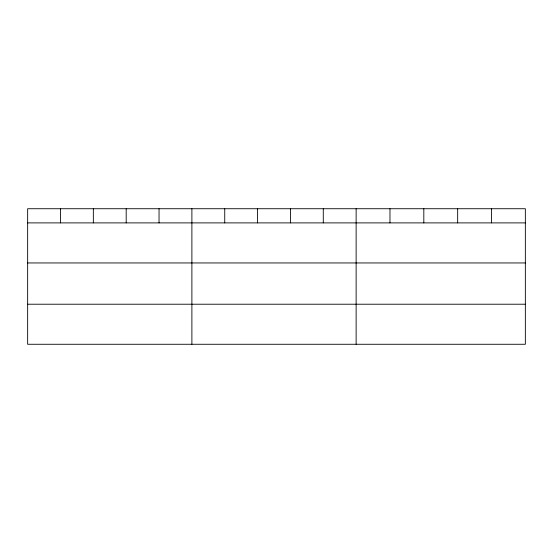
<?xml version="1.0" encoding="UTF-8"?>
<svg xmlns="http://www.w3.org/2000/svg" width="553" height="553" viewBox="0 0 553 553"><rect width="100%" height="100%" fill="white"/><g stroke="black" fill="none" stroke-linecap="round" stroke-linejoin="round"><path stroke-width="0.83" d="M525.35 222.894L525.35 344.27L27.65 344.27L27.65 208.73L525.35 208.73L525.35 222.894L27.65 222.894M27.65 262.952L525.35 262.952M27.65 304.219L525.35 304.219M491.506 208.73L491.506 222.894M457.663 208.73L457.663 222.894M423.819 208.73L423.819 222.894M389.976 208.73L389.976 222.894M356.132 208.73L356.132 344.27M323.284 208.73L323.284 222.894M290.436 208.73L290.436 222.894M257.587 208.73L257.587 222.894M224.739 208.73L224.739 222.894M191.891 208.73L191.891 344.27M159.043 208.73L159.043 222.894M126.195 208.73L126.195 222.894M93.346 208.73L93.346 222.894M60.498 208.73L60.498 222.894"/></g></svg>
